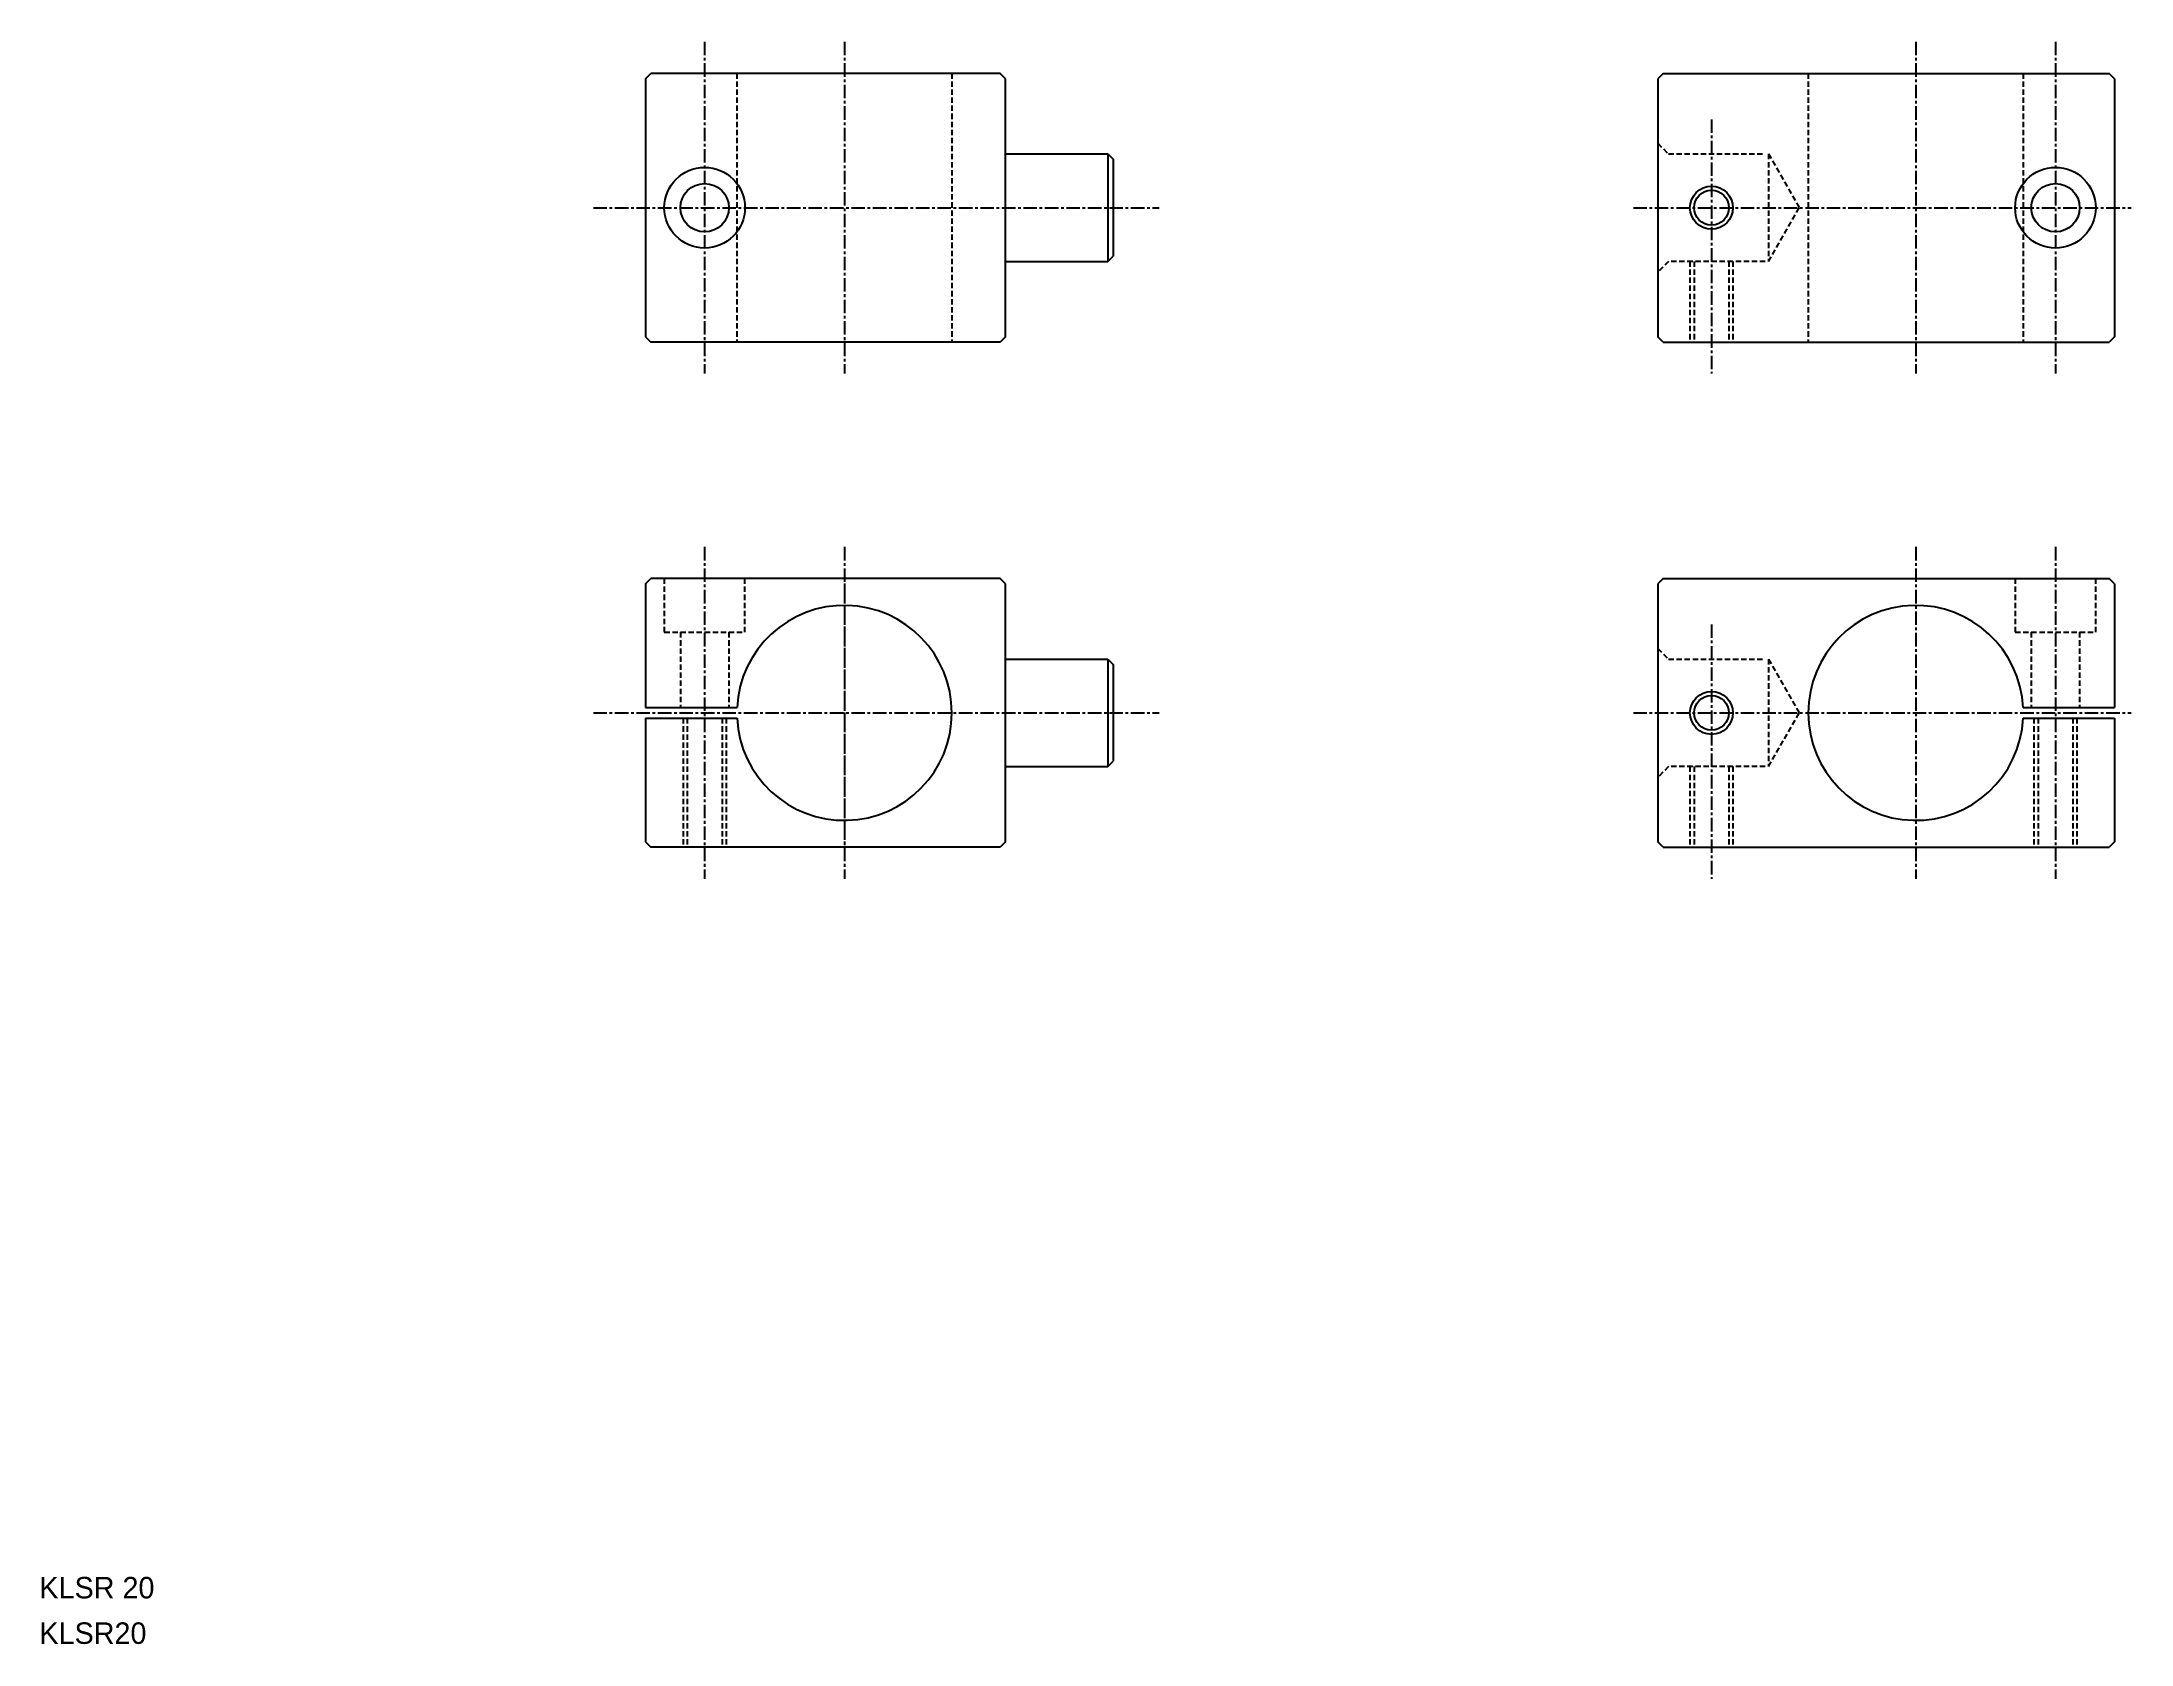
# Model space of a CAD drawing. Extents: x 23 to 218, y 107 to 256.
import ezdxf

# ---------------------------------------------------------------- set-up
doc = ezdxf.new("R2010")
doc.units = 0
doc.linetypes.add('CENTER', pattern=[2, 1.25, -0.25, 0.25, -0.25])
doc.linetypes.add('DASHED', pattern=[0.75, 0.5, -0.25])
doc.layers.get('0').update_dxf_attribs({"linetype": 'CONTINUOUS'})
doc.layers.add('CENTER', color=1, linetype='CENTER')

msp = doc.modelspace()

# ---------------------------------------------------------------- linework, layer by layer
at = {"color": 7, "linetype": 'CONTINUOUS'}
for p, q in [((79.34, 252.5), (79.84, 253)), ((112.34, 253), (79.84, 253)), ((112.84, 252.5), (112.34, 253)), ((174.01, 253), (173.51, 252.5)), ((174.01, 253), (215.51, 253)), ((216.01, 252.5), (215.51, 253)), ((79.34, 252.5), (79.34, 228.5)), ((112.84, 228.5), (112.84, 252.5)), ((173.51, 252.5), (173.51, 228.5)), ((216.01, 252.5), (216.01, 228.5)), ((112.84, 245.5), (122.34, 245.5)), ((122.34, 245.5), (122.34, 235.5)), ((122.34, 245.5), (122.84, 245)), ((122.84, 245), (122.84, 236)), ((112.84, 235.5), (122.34, 235.5)), ((122.34, 235.5), (122.84, 236)), ((79.34, 228.5), (79.84, 228)), ((112.34, 228), (79.84, 228)), ((112.84, 228.5), (112.34, 228)), ((174.01, 228), (173.51, 228.5)), ((174.01, 228), (215.51, 228)), ((216.01, 228.5), (215.51, 228)), ((79.34, 205.5), (79.84, 206)), ((79.34, 205.5), (79.34, 194)), ((112.34, 206), (79.84, 206)), ((112.84, 205.5), (112.34, 206)), ((112.84, 181.5), (112.84, 205.5)), ((174.01, 206), (173.51, 205.5)), ((173.51, 205.5), (173.51, 181.5)), ((174.01, 206), (215.51, 206)), ((216.01, 205.5), (215.51, 206)), ((216.01, 205.5), (216.01, 194)), ((112.84, 198.5), (122.34, 198.5)), ((122.34, 198.5), (122.34, 188.5)), ((122.34, 198.5), (122.84, 198)), ((122.84, 198), (122.84, 189)), ((79.34, 194), (87.86, 194)), ((79.34, 193), (87.86, 193)), ((79.34, 193), (79.34, 181.5)), ((207.49, 194), (216.01, 194)), ((207.49, 193), (216.01, 193)), ((216.01, 193), (216.01, 181.5)), ((122.34, 188.5), (122.84, 189)), ((112.84, 188.5), (122.34, 188.5)), ((79.34, 181.5), (79.84, 181)), ((112.34, 181), (79.84, 181)), ((112.84, 181.5), (112.34, 181)), ((174.01, 181), (173.51, 181.5)), ((174.01, 181), (215.51, 181)), ((216.01, 181.5), (215.51, 181))]:
    msp.add_line(p, q, dxfattribs=at)
at = {"color": 3, "linetype": 'DASHED'}
for p, q in [((87.84, 253), (87.84, 228)), ((107.84, 253), (107.84, 228)), ((187.51, 253), (187.51, 228)), ((207.51, 253), (207.51, 228)), ((173.51, 246.5), (174.51, 245.5)), ((174.51, 245.5), (183.51, 245.5)), ((183.81, 245.5), (186.69, 240.5)), ((183.81, 245.5), (183.81, 235.5)), ((183.81, 235.5), (186.69, 240.5)), ((174.51, 235.5), (173.51, 234.5)), ((183.51, 235.5), (174.51, 235.5)), ((176.51, 235.5), (176.51, 228)), ((176.89, 235.5), (176.89, 228)), ((180.13, 235.5), (180.13, 228)), ((180.51, 235.5), (180.51, 228)), ((81.09, 206), (81.09, 201)), ((88.59, 201), (88.59, 206)), ((206.76, 206), (206.76, 201)), ((214.26, 201), (214.26, 206)), ((81.09, 201), (88.59, 201)), ((82.59, 201), (82.59, 194)), ((87.09, 201), (87.09, 194)), ((206.76, 201), (214.26, 201)), ((208.26, 201), (208.26, 194)), ((212.76, 201), (212.76, 194)), ((173.51, 199.5), (174.51, 198.5)), ((174.51, 198.5), (183.51, 198.5)), ((183.81, 198.5), (183.81, 188.5)), ((183.81, 198.5), (186.69, 193.5)), ((82.84, 193), (82.84, 181)), ((83.22, 193), (83.22, 181)), ((86.46, 193), (86.46, 181)), ((86.84, 193), (86.84, 181)), ((183.81, 188.5), (186.69, 193.5)), ((208.51, 193), (208.51, 181)), ((208.89, 193), (208.89, 181)), ((212.13, 193), (212.13, 181)), ((212.51, 193), (212.51, 181)), ((174.51, 188.5), (173.51, 187.5)), ((183.51, 188.5), (174.51, 188.5)), ((176.51, 188.5), (176.51, 181)), ((176.89, 188.5), (176.89, 181)), ((180.13, 188.5), (180.13, 181)), ((180.51, 188.5), (180.51, 181))]:
    msp.add_line(p, q, dxfattribs=at)
at = {"color": 7, "linetype": 'CONTINUOUS'}
for centre, radius in [((84.84, 240.5), 3.75), ((210.51, 240.5), 3.75), ((84.84, 240.5), 2.25), ((178.51, 240.5), 1.62), ((210.51, 240.5), 2.25), ((178.51, 193.5), 1.62)]:
    msp.add_circle(centre, radius, dxfattribs=at)
at = {"color": 3, "linetype": 'CONTINUOUS'}
for centre in [(178.51, 240.5), (178.51, 193.5)]:
    msp.add_circle(centre, 2, dxfattribs=at)
at = {"color": 7, "linetype": 'CONTINUOUS'}
for centre, start, end in [((97.84, 193.5), 182.866, 177.134), ((197.51, 193.5), 2.866, 357.134)]:
    msp.add_arc(centre, 10, start, end, dxfattribs=at)
at = {"layer": 'CENTER', "color": 1, "linetype": 'CENTER'}
for p, q in [((84.84, 255.94), (84.84, 225.06)), ((97.84, 255.94), (97.84, 225.06)), ((197.51, 255.94), (197.51, 225.06)), ((210.51, 255.94), (210.51, 225.06)), ((178.51, 248.72), (178.51, 225.06)), ((74.5, 240.5), (127.14, 240.5)), ((171.24, 240.5), (217.56, 240.5)), ((84.84, 208.94), (84.84, 178.06)), ((97.84, 208.94), (97.84, 178.06)), ((197.51, 208.94), (197.51, 178.06)), ((210.51, 208.94), (210.51, 178.06)), ((97.84, 205.54), (97.84, 181.46)), ((178.51, 201.72), (178.51, 178.06)), ((74.5, 193.5), (127.14, 193.5)), ((171.24, 193.5), (217.56, 193.5))]:
    msp.add_line(p, q, dxfattribs=at)

# ---------------------------------------------------------------- texts
at = {"color": 7, "linetype": 'CONTINUOUS'}
for s, p in [('KLSR 20', (22.95, 111.11)), ('KLSR20', (22.95, 106.88))]:
    msp.add_text(s, height=2, dxfattribs=at).set_placement(p)

doc.saveas('drawing.dxf')
